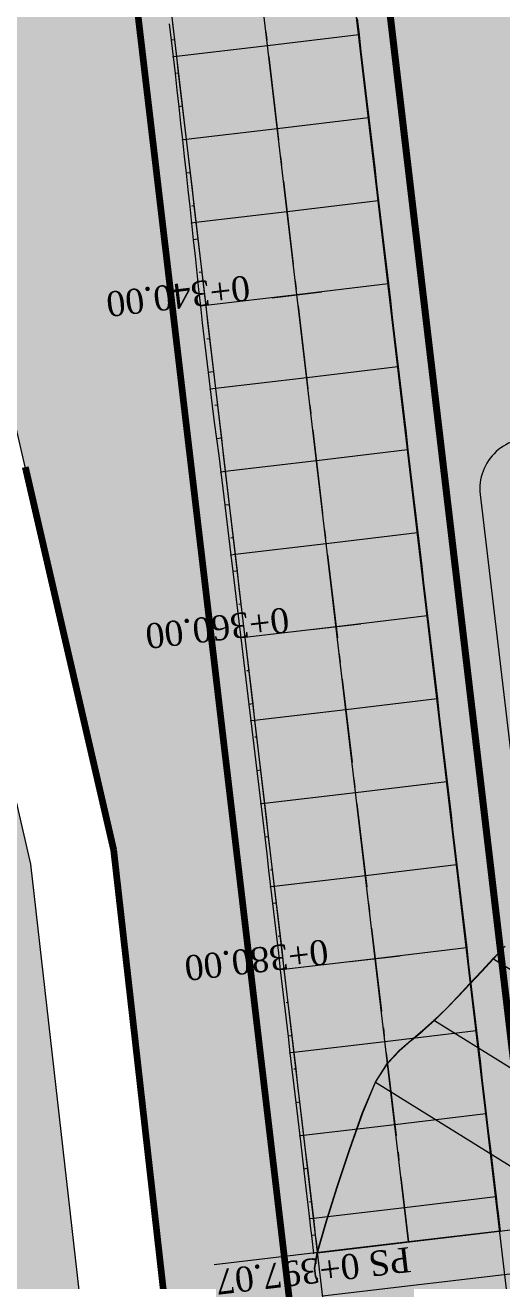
# Model space of a CAD drawing. Header units: metres. Extents: x 478603 to 489313, y 4282657 to 4289463.
# Drawn here: x 480412.3 to 480440.9, y 4287597.3 to 4287672.4 of the extents above; entities that cross this region are included whole.
import ezdxf

# ---------------------------------------------------------------- set-up
doc = ezdxf.new("R2010")
doc.units = ezdxf.units.M
for name, color, linetype, lineweight in [('ADAKENARI', 18, 'Continuous', 0), ('EKSENLER', 3, 'Continuous', 0), ('K_EKS', 5, 'Continuous', 0), ('K_KDA', 150, 'Continuous', 20), ('K_KDO', 150, 'Continuous', 20), ('K_YKA', 33, 'Continuous', 0), ('K_YKO', 33, 'Continuous', 0), ('KALDIRIM', 11, 'Continuous', 0), ('PARSEL_ALAN', 254, 'Continuous', 0), ('PL_ALİNMAN', 1, 'Continuous', 0), ('PL_ENKESIT', 1, 'Continuous', 0), ('PL_KM', 4, 'Continuous', 0), ('PL_KMYAZI', 30, 'Continuous', 0), ('PL_TOTFKM', 7, 'Continuous', 0), ('REVIZE_ONERI_KAM_SNR', 9, 'Continuous', 0), ('SEV_YKA_KDA', 3, 'Continuous', 0), ('SEV_YKO_KDO', 3, 'Continuous', 0)]:
    doc.layers.add(name, color=color, linetype=linetype, lineweight=lineweight)
doc.styles.get("Standard").update_dxf_attribs({"font": 'times.ttf'})

msp = doc.modelspace()

# ---------------------------------------------------------------- hatches: boundary and pattern name
at = {"layer": 'PARSEL_ALAN'}
msp.add_hatch(color=256, dxfattribs=at).paths.add_polyline_path([(480302.061, 4287548.741), (480469.28, 4287395.426), (480458.176, 4287417.676), (480451.653, 4287437.115), (480438.856, 4287505.662), (480417.388, 4287580.576), (480412.669, 4287622.243), (480406.938, 4287647.052), (480402.317, 4287667.054), (480373.883, 4287669.329)])
at = {"layer": 'REVIZE_ONERI_KAM_SNR'}
msp.add_hatch(color=256, dxfattribs=at).paths.add_polyline_path([(480391.367, 4287736.669), (479958.383, 4287021.549), (479846.658, 4286823.222), (479817.89, 4286807.315), (479678.542, 4286593.142), (479667.017, 4286563.363), (479171.867, 4285664.491), (479060.048, 4285423.503), (478955.18, 4285211.94), (478971.566, 4285181.441), (478973.577, 4285138.063), (478896.826, 4284994.408), (478884.265, 4284953.22), (478871.378, 4284822.15), (478829.635, 4284818.294), (478829.635, 4284859.395), (478806.788, 4284865.484), (478716.868, 4284674.346), (478705.555, 4284645.226), (478602.858, 4284697.153), (478665.092, 4284834.557), (478661.843, 4284859.589), (478721.272, 4284982.029), (478734.091, 4284989.859), (478857.784, 4285241.35), (478838.864, 4285277.85), (478831.672, 4285382.601), (478866.605, 4285387.386), (478882.649, 4285289.089), (479341.441, 4286225.895), (479492.419, 4286515.34), (479668.688, 4286852.714), (479834.72, 4287134.358), (480316.151, 4287820.508), (480353.749, 4287856.55), (480321.391, 4287969.422), (480358.639, 4287985.063), (480384.472, 4287906.347), (480463.863, 4288018.438), (480598.658, 4288207.438), (480775.091, 4288481.279), (480856.22, 4288581.77), (481195.87, 4289025.916), (481277.924, 4288967.093), (481191.325, 4288856.625), (480684.777, 4288177.967), (480420.914, 4287781.108), (480447.152, 4287667.529), (480456.56, 4287584.456), (480422.309, 4287581.553), (480417.605, 4287623.09), (480404.486, 4287679.879)])

# ---------------------------------------------------------------- linework, layer by layer
at = {"layer": 'ADAKENARI', "lineweight": 158}
for p, q in [((480444.864, 4287582.457), (480430.829, 4287701.363)), ((480416.063, 4287698.497), (480430.018, 4287580.266))]:
    msp.add_line(p, q, dxfattribs=at)
at = {"layer": 'ADAKENARI', "lineweight": 100}
msp.add_line((480430.829, 4287701.363), (480444.864, 4287582.457), dxfattribs=at)
at = {"layer": 'ADAKENARI', "lineweight": 200}
for p, q in [((480412.316, 4287645.986), (480417.605, 4287623.09)), ((480417.605, 4287623.09), (480422.309, 4287581.553))]:
    msp.add_line(p, q, dxfattribs=at)
at = {"layer": 'EKSENLER'}
msp.add_line((480435.284, 4287599.631), (480423.398, 4287700.336), dxfattribs=at)
at = {"layer": 'K_EKS'}
for p in [(480426.837, 4287671.2, 958.903), (480427.423, 4287666.234, 959.12), (480428.009, 4287661.269, 959.338), (480428.595, 4287656.303, 959.556), (480429.181, 4287651.338, 959.773), (480429.767, 4287646.372, 959.991), (480430.353, 4287641.407, 960.209), (480430.94, 4287636.441, 960.426), (480431.526, 4287631.475, 960.644), (480432.112, 4287626.51, 960.862), (480432.698, 4287621.544, 961.079), (480433.284, 4287616.579, 961.297), (480433.87, 4287611.613, 961.515), (480434.456, 4287606.648, 961.732), (480435.042, 4287601.682, 961.95), (480435.284, 4287599.631, 962.04)]:
    msp.add_point(p, dxfattribs=at)
at = {"layer": 'K_KDA'}
msp.add_polyline3d([(480420.953, 4287672.519, 955.039), (480421.068, 4287671.526, 955.033), (480421.182, 4287670.532, 955.027), (480421.296, 4287669.539, 954.973), (480421.409, 4287668.545, 954.919), (480421.521, 4287667.551, 954.865), (480421.633, 4287666.558, 954.811), (480421.744, 4287665.564, 954.757), (480421.853, 4287664.57, 954.611), (480421.961, 4287663.576, 954.464), (480422.069, 4287662.581, 954.318), (480422.176, 4287661.587, 954.172), (480422.283, 4287660.593, 954.025), (480422.39, 4287659.598, 953.858), (480422.496, 4287658.604, 953.691), (480422.602, 4287657.61, 953.524), (480422.709, 4287656.615, 953.357), (480422.817, 4287655.621, 953.19), (480422.929, 4287654.627, 953.193), (480423.042, 4287653.634, 953.196), (480423.157, 4287652.64, 953.199), (480423.273, 4287651.647, 953.202), (480423.393, 4287650.654, 953.205), (480423.52, 4287649.662, 953.487), (480423.65, 4287648.671, 953.769), (480423.781, 4287647.679, 954.051), (480423.911, 4287646.688, 954.333), (480424.038, 4287645.696, 954.615), (480424.16, 4287644.703, 954.689), (480424.279, 4287643.71, 954.763), (480424.396, 4287642.717, 954.837), (480424.514, 4287641.724, 954.911), (480424.632, 4287640.731, 954.985), (480424.751, 4287639.738, 955.087), (480424.871, 4287638.746, 955.19), (480424.992, 4287637.753, 955.292), (480425.112, 4287636.76, 955.394), (480425.233, 4287635.767, 955.496), (480425.354, 4287634.775, 955.619), (480425.475, 4287633.782, 955.742), (480425.596, 4287632.79, 955.865), (480425.718, 4287631.797, 955.988), (480425.839, 4287630.804, 956.111), (480425.959, 4287629.811, 956.204), (480426.079, 4287628.819, 956.297), (480426.199, 4287627.826, 956.39), (480426.318, 4287626.833, 956.483), (480426.437, 4287625.84, 956.576), (480426.554, 4287624.847, 956.603), (480426.671, 4287623.854, 956.631), (480426.787, 4287622.861, 956.658), (480426.903, 4287621.867, 956.685), (480427.019, 4287620.874, 956.713), (480427.135, 4287619.881, 956.736), (480427.251, 4287618.888, 956.76), (480427.368, 4287617.895, 956.784), (480427.484, 4287616.901, 956.807), (480427.6, 4287615.908, 956.831), (480427.716, 4287614.914, 956.855), (480427.833, 4287613.92, 956.879), (480427.949, 4287612.926, 956.903), (480428.065, 4287611.933, 956.927), (480428.181, 4287610.942, 956.952), (480428.297, 4287609.955, 956.977), (480428.412, 4287608.968, 957.003), (480428.528, 4287607.981, 957.028), (480428.644, 4287606.987, 957.054), (480428.763, 4287605.976, 957.08), (480428.886, 4287604.934, 957.124), (480429.01, 4287603.88, 957.168), (480429.133, 4287602.84, 957.212), (480429.249, 4287601.852, 957.254), (480429.349, 4287601.01, 957.289), (480429.416, 4287600.44, 957.318), (480429.466, 4287600.018, 957.339), (480429.51, 4287599.65, 957.357), (480429.551, 4287599.301, 957.375), (480429.592, 4287598.959, 957.392)], dxfattribs=at)
for p in [(480421.182, 4287670.532, 955.027), (480421.744, 4287665.564, 954.757), (480422.283, 4287660.593, 954.025), (480422.817, 4287655.621, 953.19), (480423.393, 4287650.654, 953.205), (480424.038, 4287645.696, 954.615), (480424.632, 4287640.731, 954.985), (480425.233, 4287635.767, 955.496), (480425.839, 4287630.804, 956.111), (480426.437, 4287625.84, 956.576), (480427.019, 4287620.874, 956.713), (480427.6, 4287615.908, 956.831), (480428.181, 4287610.942, 956.952), (480428.763, 4287605.976, 957.08), (480429.349, 4287601.01, 957.289), (480429.592, 4287598.959, 957.392)]:
    msp.add_point(p, dxfattribs=at)
at = {"layer": 'K_KDO'}
for points in [[(480432.198, 4287672.839, 955.593), (480432.315, 4287671.846, 955.616), (480432.433, 4287670.853, 955.637), (480432.55, 4287669.86, 955.659), (480432.667, 4287668.867, 955.68), (480432.785, 4287667.874, 955.701), (480432.902, 4287666.881, 955.722), (480433.019, 4287665.888, 955.722), (480433.137, 4287664.895, 955.722), (480433.254, 4287663.902, 955.722), (480433.372, 4287662.909, 955.722), (480433.489, 4287661.915, 955.722), (480433.607, 4287660.922, 955.742), (480433.724, 4287659.929, 955.762), (480433.841, 4287658.936, 955.782), (480433.959, 4287657.943, 955.802), (480434.076, 4287656.95, 955.823), (480434.193, 4287655.957, 955.863), (480434.31, 4287654.964, 955.904), (480434.428, 4287653.971, 955.945), (480434.545, 4287652.978, 955.986), (480434.662, 4287651.985, 956.027), (480434.779, 4287650.991, 956.073), (480434.896, 4287649.998, 956.12), (480435.014, 4287649.005, 956.166), (480435.131, 4287648.012, 956.213), (480435.248, 4287647.019, 956.26), (480435.365, 4287646.026, 956.314), (480435.482, 4287645.033, 956.369), (480435.599, 4287644.04, 956.424), (480435.717, 4287643.047, 956.479), (480435.834, 4287642.053, 956.533), (480435.951, 4287641.06, 956.571), (480436.068, 4287640.067, 956.609), (480436.186, 4287639.074, 956.646), (480436.303, 4287638.081, 956.684), (480436.42, 4287637.088, 956.722), (480436.537, 4287636.095, 956.764), (480436.655, 4287635.102, 956.806), (480436.772, 4287634.109, 956.848), (480436.889, 4287633.115, 956.891), (480437.006, 4287632.122, 956.933), (480437.123, 4287631.129, 956.979), (480437.241, 4287630.136, 957.026), (480437.358, 4287629.143, 957.072), (480437.475, 4287628.15, 957.119), (480437.592, 4287627.157, 957.165), (480437.709, 4287626.164, 957.21), (480437.827, 4287625.171, 957.255), (480437.944, 4287624.177, 957.299), (480438.061, 4287623.184, 957.344), (480438.178, 4287622.191, 957.389), (480438.295, 4287621.198, 957.445), (480438.413, 4287620.205, 957.501), (480438.53, 4287619.212, 957.558), (480438.647, 4287618.219, 957.614), (480438.764, 4287617.226, 957.67), (480438.881, 4287616.232, 957.722), (480438.999, 4287615.238, 957.775), (480439.116, 4287614.244, 957.827), (480439.233, 4287613.251, 957.879), (480439.35, 4287612.26, 957.931), (480439.466, 4287611.273, 957.97), (480439.583, 4287610.287, 958.008), (480439.699, 4287609.299, 958.047), (480439.817, 4287608.306, 958.085), (480439.936, 4287607.295, 958.125), (480440.059, 4287606.252, 958.164), (480440.184, 4287605.199, 958.203), (480440.306, 4287604.159, 958.242), (480440.423, 4287603.171, 958.279), (480440.522, 4287602.329, 958.31), (480440.59, 4287601.759, 958.335), (480440.64, 4287601.337, 958.354), (480440.683, 4287600.968, 958.371), (480440.724, 4287600.62, 958.386), (480440.765, 4287600.277, 958.401)], [(480429.824, 4287597.243, 957.514), (480429.706, 4287597.583, 957.497), (480429.657, 4287598.063, 957.474), (480429.801, 4287598.984, 957.43), (480430.301, 4287600.721, 957.441), (480430.993, 4287602.889, 957.454), (480431.753, 4287605.169, 957.467), (480432.531, 4287607.367, 957.481), (480433.294, 4287609.198, 957.492), (480434.023, 4287610.333, 957.589), (480434.73, 4287611.082, 957.663), (480435.429, 4287611.697, 957.73), (480436.126, 4287612.278, 957.795), (480436.824, 4287612.891, 957.861), (480437.527, 4287613.58, 957.838), (480438.233, 4287614.317, 957.814), (480438.939, 4287615.072, 957.79), (480439.646, 4287615.831, 957.766), (480440.353, 4287616.585, 957.741), (480441.059, 4287617.33, 957.794)]]:
    msp.add_polyline3d(points, dxfattribs=at)
for p in [(480432.315, 4287671.846, 955.616), (480432.902, 4287666.881, 955.722), (480433.489, 4287661.915, 955.722), (480434.076, 4287656.95, 955.823), (480434.662, 4287651.985, 956.027), (480435.248, 4287647.019, 956.26), (480435.834, 4287642.053, 956.533), (480436.42, 4287637.088, 956.722), (480437.006, 4287632.122, 956.933), (480437.592, 4287627.157, 957.165), (480438.178, 4287622.191, 957.389), (480438.764, 4287617.226, 957.67), (480440.353, 4287616.585, 957.741), (480436.824, 4287612.891, 957.861), (480439.35, 4287612.26, 957.931), (480433.294, 4287609.198, 957.492), (480439.936, 4287607.295, 958.125), (480440.522, 4287602.329, 958.31), (480440.765, 4287600.277, 958.401), (480429.801, 4287598.984, 957.43)]:
    msp.add_point(p, dxfattribs=at)
at = {"layer": 'K_YKA'}
msp.add_polyline3d([(480421.14, 4287672.541, 958.816), (480421.258, 4287671.548, 958.859), (480421.375, 4287670.555, 958.903), (480421.492, 4287669.562, 958.946), (480421.609, 4287668.569, 958.99), (480421.726, 4287667.576, 959.033), (480421.844, 4287666.583, 959.077), (480421.961, 4287665.589, 959.12), (480422.078, 4287664.596, 959.164), (480422.195, 4287663.603, 959.208), (480422.313, 4287662.61, 959.251), (480422.43, 4287661.617, 959.295), (480422.547, 4287660.624, 959.338), (480422.664, 4287659.631, 959.382), (480422.781, 4287658.638, 959.425), (480422.899, 4287657.645, 959.469), (480423.016, 4287656.652, 959.512), (480423.133, 4287655.658, 959.556), (480423.25, 4287654.665, 959.599), (480423.368, 4287653.672, 959.643), (480423.485, 4287652.679, 959.686), (480423.602, 4287651.686, 959.73), (480423.719, 4287650.693, 959.773), (480423.836, 4287649.7, 959.817), (480423.954, 4287648.707, 959.861), (480424.071, 4287647.714, 959.904), (480424.188, 4287646.72, 959.948), (480424.305, 4287645.727, 959.991), (480424.423, 4287644.734, 960.035), (480424.54, 4287643.741, 960.078), (480424.657, 4287642.748, 960.122), (480424.774, 4287641.755, 960.165), (480424.891, 4287640.762, 960.209), (480425.009, 4287639.769, 960.252), (480425.126, 4287638.776, 960.296), (480425.243, 4287637.783, 960.339), (480425.36, 4287636.789, 960.383), (480425.478, 4287635.796, 960.426), (480425.595, 4287634.803, 960.47), (480425.712, 4287633.81, 960.513), (480425.829, 4287632.817, 960.557), (480425.946, 4287631.824, 960.601), (480426.064, 4287630.831, 960.644), (480426.181, 4287629.838, 960.688), (480426.298, 4287628.845, 960.731), (480426.415, 4287627.851, 960.775), (480426.532, 4287626.858, 960.818), (480426.65, 4287625.865, 960.862), (480426.767, 4287624.872, 960.905), (480426.884, 4287623.879, 960.949), (480427.001, 4287622.886, 960.992), (480427.119, 4287621.893, 961.036), (480427.236, 4287620.9, 961.079), (480427.353, 4287619.907, 961.123), (480427.47, 4287618.914, 961.167), (480427.587, 4287617.921, 961.21), (480427.705, 4287616.928, 961.254), (480427.822, 4287615.934, 961.297), (480427.939, 4287614.94, 961.341), (480428.057, 4287613.946, 961.384), (480428.174, 4287612.953, 961.428), (480428.291, 4287611.96, 961.471), (480428.408, 4287610.969, 961.515), (480428.525, 4287609.981, 961.558), (480428.641, 4287608.995, 961.601), (480428.757, 4287608.008, 961.645), (480428.875, 4287607.014, 961.688), (480428.994, 4287606.003, 961.732), (480429.117, 4287604.961, 961.778), (480429.241, 4287603.908, 961.824), (480429.364, 4287602.867, 961.87), (480429.481, 4287601.879, 961.913), (480429.58, 4287601.038, 961.95), (480429.647, 4287600.468, 961.975), (480429.697, 4287600.045, 961.994), (480429.741, 4287599.677, 962.01), (480429.782, 4287599.328, 962.025), (480429.822, 4287598.986, 962.04)], dxfattribs=at)
for p in [(480421.375, 4287670.555, 958.903), (480421.961, 4287665.589, 959.12), (480422.547, 4287660.624, 959.338), (480423.133, 4287655.658, 959.556), (480423.719, 4287650.693, 959.773), (480424.305, 4287645.727, 959.991), (480424.891, 4287640.762, 960.209), (480425.478, 4287635.796, 960.426), (480426.064, 4287630.831, 960.644), (480426.65, 4287625.865, 960.862), (480427.236, 4287620.9, 961.079), (480427.822, 4287615.934, 961.297), (480428.408, 4287610.969, 961.515), (480428.994, 4287606.003, 961.732), (480429.58, 4287601.038, 961.95), (480429.822, 4287598.986, 962.04)]:
    msp.add_point(p, dxfattribs=at)
at = {"layer": 'K_YKO'}
for points in [[(480432.182, 4287672.838, 958.859), (480432.299, 4287671.844, 958.903), (480432.416, 4287670.851, 958.946), (480432.533, 4287669.858, 958.99), (480432.651, 4287668.865, 959.033), (480432.768, 4287667.872, 959.077), (480432.885, 4287666.879, 959.12), (480433.002, 4287665.886, 959.164), (480433.12, 4287664.893, 959.208), (480433.237, 4287663.9, 959.251), (480433.354, 4287662.906, 959.295), (480433.471, 4287661.913, 959.338), (480433.588, 4287660.92, 959.382), (480433.706, 4287659.927, 959.425), (480433.823, 4287658.934, 959.469), (480433.94, 4287657.941, 959.512), (480434.057, 4287656.948, 959.556), (480434.175, 4287655.955, 959.599), (480434.292, 4287654.962, 959.643), (480434.409, 4287653.969, 959.686), (480434.526, 4287652.975, 959.73), (480434.643, 4287651.982, 959.773), (480434.761, 4287650.989, 959.817), (480434.878, 4287649.996, 959.861), (480434.995, 4287649.003, 959.904), (480435.112, 4287648.01, 959.948), (480435.229, 4287647.017, 959.991), (480435.347, 4287646.024, 960.035), (480435.464, 4287645.031, 960.078), (480435.581, 4287644.037, 960.122), (480435.698, 4287643.044, 960.165), (480435.816, 4287642.051, 960.209), (480435.933, 4287641.058, 960.252), (480436.05, 4287640.065, 960.296), (480436.167, 4287639.072, 960.339), (480436.284, 4287638.079, 960.383), (480436.402, 4287637.086, 960.426), (480436.519, 4287636.093, 960.47), (480436.636, 4287635.1, 960.513), (480436.753, 4287634.106, 960.557), (480436.871, 4287633.113, 960.601), (480436.988, 4287632.12, 960.644), (480437.105, 4287631.127, 960.688), (480437.222, 4287630.134, 960.731), (480437.339, 4287629.141, 960.775), (480437.457, 4287628.148, 960.818), (480437.574, 4287627.155, 960.862), (480437.691, 4287626.162, 960.905), (480437.808, 4287625.168, 960.949), (480437.926, 4287624.175, 960.992), (480438.043, 4287623.182, 961.036), (480438.16, 4287622.189, 961.079), (480438.277, 4287621.196, 961.123), (480438.394, 4287620.203, 961.167), (480438.512, 4287619.21, 961.21), (480438.629, 4287618.217, 961.254), (480438.746, 4287617.224, 961.297), (480438.863, 4287616.23, 961.341), (480438.981, 4287615.236, 961.384), (480439.098, 4287614.242, 961.428), (480439.215, 4287613.249, 961.471), (480439.332, 4287612.258, 961.515), (480439.449, 4287611.271, 961.558), (480439.565, 4287610.285, 961.601), (480439.682, 4287609.297, 961.645), (480439.799, 4287608.304, 961.688), (480439.918, 4287607.293, 961.732), (480440.041, 4287606.25, 961.778), (480440.166, 4287605.197, 961.824), (480440.288, 4287604.157, 961.87), (480440.405, 4287603.169, 961.913), (480440.504, 4287602.327, 961.95), (480440.572, 4287601.757, 961.975), (480440.621, 4287601.335, 961.994), (480440.665, 4287600.966, 962.01), (480440.706, 4287600.618, 962.025), (480440.747, 4287600.275, 962.04)], [(480429.846, 4287597.246, 961.788), (480429.727, 4287597.586, 961.788), (480429.678, 4287598.067, 961.787), (480429.822, 4287598.986, 961.786), (480430.322, 4287600.721, 961.786), (480431.013, 4287602.886, 961.788), (480431.773, 4287605.163, 961.789), (480432.55, 4287607.358, 961.79), (480433.312, 4287609.187, 961.791), (480434.041, 4287610.321, 961.794), (480434.747, 4287611.071, 961.797), (480435.446, 4287611.685, 961.799), (480436.143, 4287612.267, 961.802), (480436.841, 4287612.881, 961.804), (480437.544, 4287613.569, 961.807), (480438.25, 4287614.307, 961.809), (480438.956, 4287615.061, 961.812), (480439.663, 4287615.82, 961.815), (480440.37, 4287616.575, 961.818), (480441.076, 4287617.32, 961.82)]]:
    msp.add_polyline3d(points, dxfattribs=at)
for p in [(480432.299, 4287671.844, 958.903), (480432.885, 4287666.879, 959.12), (480433.471, 4287661.913, 959.338), (480434.057, 4287656.948, 959.556), (480434.643, 4287651.982, 959.773), (480435.229, 4287647.017, 959.991), (480435.816, 4287642.051, 960.209), (480436.402, 4287637.086, 960.426), (480436.988, 4287632.12, 960.644), (480437.574, 4287627.155, 960.862), (480438.16, 4287622.189, 961.079), (480438.746, 4287617.224, 961.297), (480440.37, 4287616.575, 961.818), (480436.841, 4287612.881, 961.804), (480439.332, 4287612.258, 961.515), (480433.312, 4287609.187, 961.791), (480439.918, 4287607.293, 961.732), (480440.504, 4287602.327, 961.95), (480440.747, 4287600.275, 962.04), (480429.822, 4287598.986, 961.786)]:
    msp.add_point(p, dxfattribs=at)
at = {"layer": 'KALDIRIM'}
for p, q in [((480442.885, 4287582.156), (480428.86, 4287700.981)), ((480418.032, 4287698.879), (480422.54, 4287660.683)), ((480422.54, 4287660.683), (480432.004, 4287580.5)), ((480439.572, 4287644.346), (480446.85, 4287582.692))]:
    msp.add_line(p, q, dxfattribs=at)
msp.add_arc((480442.552, 4287644.698), 3, 77.8092, 186.73163, dxfattribs=at)
at = {"layer": 'PARSEL_ALAN'}
for points in [[(480302.061, 4287548.741, 954.879), (480469.28, 4287395.426, 964.152), (480458.176, 4287417.676, 963.42), (480451.653, 4287437.115, 962.909), (480438.856, 4287505.662, 959.762), (480417.388, 4287580.576, 957.453), (480412.669, 4287622.243, 955.636), (480406.938, 4287647.052, 954.032), (480402.317, 4287667.054, 952.649), (480373.883, 4287669.329, 950.236), (480302.061, 4287548.741, 954.879)], [(480302.061, 4287548.741, 0), (480469.28, 4287395.426, 0), (480458.176, 4287417.676, 0), (480451.653, 4287437.115, 0), (480438.856, 4287505.662, 0), (480417.388, 4287580.576, 0), (480412.669, 4287622.243, 0), (480406.938, 4287647.052, 0), (480402.317, 4287667.054, 0), (480373.883, 4287669.329, 0), (480302.061, 4287548.741, 0)]]:
    msp.add_polyline3d(points, close=True, dxfattribs=at)
at = {"layer": 'PL_ALİNMAN'}
for p, q in [((480426.739, 4287672.032), (480426.797, 4287671.536)), ((480426.914, 4287670.543), (480427.501, 4287665.577)), ((480427.618, 4287664.584), (480427.676, 4287664.087)), ((480427.794, 4287663.094), (480428.38, 4287658.129)), ((480428.497, 4287657.136), (480428.556, 4287656.639)), ((480428.673, 4287655.646), (480429.259, 4287650.681)), ((480429.376, 4287649.687), (480429.435, 4287649.191)), ((480429.552, 4287648.198), (480430.138, 4287643.232)), ((480430.255, 4287642.239), (480430.314, 4287641.743)), ((480430.431, 4287640.749), (480431.017, 4287635.784)), ((480431.134, 4287634.791), (480431.193, 4287634.294)), ((480431.31, 4287633.301), (480431.896, 4287628.336)), ((480432.014, 4287627.343), (480432.072, 4287626.846)), ((480432.189, 4287625.853), (480432.775, 4287620.887)), ((480432.893, 4287619.894), (480432.951, 4287619.398)), ((480433.068, 4287618.405), (480433.655, 4287613.439)), ((480433.772, 4287612.446), (480433.83, 4287611.949)), ((480433.948, 4287610.956), (480434.534, 4287605.991)), ((480434.651, 4287604.998), (480434.71, 4287604.501)), ((480434.827, 4287603.508), (480435.284, 4287599.631))]:
    msp.add_line(p, q, dxfattribs=at)
at = {"layer": 'PL_ENKESIT'}
for points in [[(480432.315, 4287671.846, 955.616), (480432.299, 4287671.844, 958.903), (480426.837, 4287671.2, 958.903), (480421.375, 4287670.555, 958.903), (480421.182, 4287670.532, 955.027)], [(480432.902, 4287666.881, 955.722), (480432.885, 4287666.879, 959.12), (480427.423, 4287666.234, 959.12), (480421.961, 4287665.589, 959.12), (480421.744, 4287665.564, 954.757)], [(480433.489, 4287661.915, 955.722), (480433.471, 4287661.913, 959.338), (480428.009, 4287661.269, 959.338), (480422.547, 4287660.624, 959.338), (480422.283, 4287660.593, 954.025)], [(480434.076, 4287656.95, 955.823), (480434.057, 4287656.948, 959.556), (480428.595, 4287656.303, 959.556), (480423.133, 4287655.658, 959.556), (480422.817, 4287655.621, 953.19)], [(480434.662, 4287651.985, 956.027), (480434.643, 4287651.982, 959.773), (480429.181, 4287651.338, 959.773), (480423.719, 4287650.693, 959.773), (480423.393, 4287650.654, 953.205)], [(480435.248, 4287647.019, 956.26), (480435.229, 4287647.017, 959.991), (480429.767, 4287646.372, 959.991), (480424.305, 4287645.727, 959.991), (480424.038, 4287645.696, 954.615)], [(480435.834, 4287642.053, 956.533), (480435.816, 4287642.051, 960.209), (480430.353, 4287641.407, 960.209), (480424.891, 4287640.762, 960.209), (480424.632, 4287640.731, 954.985)], [(480436.42, 4287637.088, 956.722), (480436.402, 4287637.086, 960.426), (480430.94, 4287636.441, 960.426), (480425.478, 4287635.796, 960.426), (480425.233, 4287635.767, 955.496)], [(480437.006, 4287632.122, 956.933), (480436.988, 4287632.12, 960.644), (480431.526, 4287631.475, 960.644), (480426.064, 4287630.831, 960.644), (480425.839, 4287630.804, 956.111)], [(480437.592, 4287627.157, 957.165), (480437.574, 4287627.155, 960.862), (480432.112, 4287626.51, 960.862), (480426.65, 4287625.865, 960.862), (480426.437, 4287625.84, 956.576)], [(480438.178, 4287622.191, 957.389), (480438.16, 4287622.189, 961.079), (480432.698, 4287621.544, 961.079), (480427.236, 4287620.9, 961.079), (480427.019, 4287620.874, 956.713)], [(480438.764, 4287617.226, 957.67), (480438.746, 4287617.224, 961.297), (480433.284, 4287616.579, 961.297), (480427.822, 4287615.934, 961.297), (480427.6, 4287615.908, 956.831)], [(480440.353, 4287616.585, 957.741), (480440.37, 4287616.575, 961.818), (480449.275, 4287611.042, 962.027), (480457.167, 4287606.14, 961.842), (480457.305, 4287606.055, 958.591)], [(480439.35, 4287612.26, 957.931), (480439.332, 4287612.258, 961.515), (480433.87, 4287611.613, 961.515), (480428.408, 4287610.969, 961.515), (480428.181, 4287610.942, 956.952)], [(480436.824, 4287612.891, 957.861), (480436.841, 4287612.881, 961.804), (480446.637, 4287606.795, 962.035), (480454.582, 4287601.86, 961.848), (480454.721, 4287601.774, 958.572)], [(480433.294, 4287609.198, 957.492), (480433.312, 4287609.187, 961.791), (480443.999, 4287602.548, 962.042), (480451.981, 4287597.589, 961.854), (480452.119, 4287597.504, 958.614)], [(480439.936, 4287607.295, 958.125), (480439.918, 4287607.293, 961.732), (480434.456, 4287606.648, 961.732), (480428.994, 4287606.003, 961.732), (480428.763, 4287605.976, 957.08)], [(480440.522, 4287602.329, 958.31), (480440.504, 4287602.327, 961.95), (480435.042, 4287601.682, 961.95), (480429.58, 4287601.038, 961.95), (480429.349, 4287601.01, 957.289)], [(480429.801, 4287598.984, 957.43), (480429.822, 4287598.986, 961.786), (480442.733, 4287600.51, 962.046), (480451.951, 4287601.598, 961.86), (480452.118, 4287601.618, 958.497)], [(480440.765, 4287600.277, 958.401), (480440.747, 4287600.275, 962.04), (480435.284, 4287599.631, 962.04), (480429.822, 4287598.986, 962.04), (480429.592, 4287598.959, 957.392)], [(480430.106, 4287596.401, 957.556), (480430.127, 4287596.403, 961.79), (480443.038, 4287597.927, 962.05), (480452.131, 4287599.001, 961.866), (480452.295, 4287599.02, 958.576)]]:
    msp.add_polyline3d(points, dxfattribs=at)
at = {"layer": 'PL_KM'}
for p, q in [((480427.106, 4287656.127), (480430.085, 4287656.479)), ((480429.45, 4287636.265), (480432.429, 4287636.617)), ((480431.794, 4287616.403), (480434.774, 4287616.755))]:
    msp.add_line(p, q, dxfattribs=at)
at = {"layer": 'REVIZE_ONERI_KAM_SNR'}
for points in [[(480684.777, 4288177.967, 0), (480420.914, 4287781.108, 0), (480447.152, 4287667.529, 0), (480456.56, 4287584.456, 0), (480422.309, 4287581.553, 0), (480417.605, 4287623.09, 0), (480404.486, 4287679.879, 0), (480391.367, 4287736.669, 0), (479958.383, 4287021.549, 0), (479846.658, 4286823.222, 0), (479817.89, 4286807.315, 0), (479678.542, 4286593.142, 0), (479667.017, 4286563.363, 0), (479667.017, 4286563.363, 0), (479171.867, 4285664.491, 0)], [(480684.777, 4288177.967, 0), (480420.914, 4287781.108, 0), (480447.152, 4287667.529, 0), (480456.56, 4287584.456, 0), (480422.309, 4287581.553, 0), (480417.605, 4287623.09, 0), (480404.486, 4287679.879, 0), (480391.367, 4287736.669, 0), (480391.367, 4287736.669, 0), (479958.383, 4287021.549, 0), (479846.658, 4286823.222, 0), (479817.89, 4286807.315, 0), (479678.542, 4286593.142, 0), (479667.017, 4286563.363, 0), (479171.867, 4285664.491, 0)], [(480684.777, 4288177.967, 0), (480420.914, 4287781.108, 0), (480447.152, 4287667.529, 0), (480456.56, 4287584.456, 0), (480422.309, 4287581.553, 0), (480417.605, 4287623.09, 0), (480404.486, 4287679.879, 0), (480391.367, 4287736.669, 0), (480391.367, 4287736.669, 0), (479958.383, 4287021.549, 0), (479846.658, 4286823.222, 0), (479817.89, 4286807.315, 0), (479678.542, 4286593.142, 0), (479667.017, 4286563.363, 0), (479171.867, 4285664.491, 0)]]:
    msp.add_polyline3d(points, dxfattribs=at)
at = {"layer": 'SEV_YKA_KDA'}
for p, q in [((480421.258, 4287671.548, 958.859), (480421.068, 4287671.526, 955.033)), ((480421.492, 4287669.562, 958.946), (480421.394, 4287669.55, 956.96)), ((480421.726, 4287667.576, 959.033), (480421.521, 4287667.551, 954.865)), ((480421.961, 4287665.589, 959.12), (480421.853, 4287665.577, 956.939)), ((480422.195, 4287663.603, 959.208), (480421.961, 4287663.576, 954.464)), ((480422.43, 4287661.617, 959.295), (480422.303, 4287661.602, 956.733)), ((480422.664, 4287659.631, 959.382), (480422.39, 4287659.598, 953.858)), ((480422.899, 4287657.645, 959.469), (480422.75, 4287657.627, 956.496)), ((480423.133, 4287655.658, 959.556), (480422.817, 4287655.621, 953.19)), ((480423.368, 4287653.672, 959.643), (480423.205, 4287653.653, 956.419)), ((480423.602, 4287651.686, 959.73), (480423.273, 4287651.647, 953.202)), ((480423.836, 4287649.7, 959.817), (480423.678, 4287649.681, 956.652)), ((480424.071, 4287647.714, 959.904), (480423.781, 4287647.679, 954.051)), ((480424.305, 4287645.727, 959.991), (480424.172, 4287645.712, 957.303)), ((480424.54, 4287643.741, 960.078), (480424.279, 4287643.71, 954.763)), ((480424.774, 4287641.755, 960.165), (480424.644, 4287641.74, 957.538)), ((480425.009, 4287639.769, 960.252), (480424.751, 4287639.738, 955.087)), ((480425.243, 4287637.783, 960.339), (480425.117, 4287637.768, 957.816)), ((480425.478, 4287635.796, 960.426), (480425.233, 4287635.767, 955.496)), ((480425.712, 4287633.81, 960.513), (480425.593, 4287633.796, 958.128)), ((480425.946, 4287631.824, 960.601), (480425.718, 4287631.797, 955.988)), ((480426.181, 4287629.838, 960.688), (480426.07, 4287629.825, 958.446)), ((480426.415, 4287627.851, 960.775), (480426.199, 4287627.826, 956.39)), ((480426.65, 4287625.865, 960.862), (480426.543, 4287625.853, 958.719)), ((480426.884, 4287623.879, 960.949), (480426.671, 4287623.854, 956.631)), ((480427.119, 4287621.893, 961.036), (480427.011, 4287621.88, 958.861)), ((480427.353, 4287619.907, 961.123), (480427.135, 4287619.881, 956.736)), ((480427.587, 4287617.92, 961.21), (480427.478, 4287617.907, 958.997)), ((480427.822, 4287615.934, 961.297), (480427.6, 4287615.908, 956.831)), ((480428.056, 4287613.948, 961.384), (480427.944, 4287613.935, 959.132)), ((480428.291, 4287611.962, 961.471), (480428.065, 4287611.935, 956.927)), ((480428.525, 4287609.976, 961.558), (480428.411, 4287609.962, 959.268)), ((480428.76, 4287607.989, 961.645), (480428.53, 4287607.962, 957.029)), ((480428.994, 4287606.003, 961.732), (480428.879, 4287605.989, 959.406)), ((480429.229, 4287604.017, 961.819), (480428.997, 4287603.99, 957.164)), ((480429.463, 4287602.031, 961.907), (480429.347, 4287602.017, 959.577)), ((480429.697, 4287600.044, 961.994), (480429.466, 4287600.017, 957.339))]:
    msp.add_line(p, q, dxfattribs=at)
at = {"layer": 'SEV_YKO_KDO'}
for p, q in [((480432.416, 4287670.851, 958.946), (480432.424, 4287670.852, 957.292)), ((480432.651, 4287668.865, 959.033), (480432.667, 4287668.867, 955.68)), ((480432.885, 4287666.879, 959.12), (480432.894, 4287666.88, 957.421)), ((480433.12, 4287664.893, 959.208), (480433.137, 4287664.895, 955.722)), ((480433.354, 4287662.906, 959.295), (480433.363, 4287662.908, 957.508)), ((480433.588, 4287660.92, 959.382), (480433.607, 4287660.922, 955.742)), ((480433.823, 4287658.934, 959.469), (480433.832, 4287658.935, 957.626)), ((480434.057, 4287656.948, 959.556), (480434.076, 4287656.95, 955.823)), ((480434.292, 4287654.962, 959.643), (480434.301, 4287654.963, 957.774)), ((480434.526, 4287652.975, 959.73), (480434.545, 4287652.978, 955.986)), ((480434.761, 4287650.989, 959.817), (480434.77, 4287650.99, 957.945)), ((480434.995, 4287649.003, 959.904), (480435.014, 4287649.005, 956.166)), ((480435.229, 4287647.017, 959.991), (480435.239, 4287647.018, 958.125)), ((480435.464, 4287645.031, 960.078), (480435.482, 4287645.033, 956.369)), ((480435.698, 4287643.044, 960.165), (480435.707, 4287643.045, 958.322)), ((480435.933, 4287641.058, 960.252), (480435.951, 4287641.06, 956.571)), ((480436.167, 4287639.072, 960.339), (480436.176, 4287639.073, 958.493)), ((480436.402, 4287637.086, 960.426), (480436.42, 4287637.088, 956.722)), ((480436.636, 4287635.1, 960.513), (480436.645, 4287635.101, 958.66)), ((480436.871, 4287633.113, 960.601), (480436.889, 4287633.115, 956.891)), ((480437.105, 4287631.127, 960.688), (480437.114, 4287631.128, 958.833)), ((480437.339, 4287629.141, 960.775), (480437.358, 4287629.143, 957.072)), ((480437.574, 4287627.155, 960.862), (480437.583, 4287627.156, 959.014)), ((480437.808, 4287625.168, 960.949), (480437.827, 4287625.171, 957.255)), ((480438.043, 4287623.182, 961.036), (480438.052, 4287623.183, 959.19)), ((480438.277, 4287621.196, 961.123), (480438.295, 4287621.198, 957.445)), ((480438.512, 4287619.21, 961.21), (480438.521, 4287619.211, 959.384)), ((480438.746, 4287617.224, 961.297), (480438.764, 4287617.226, 957.67)), ((480440.37, 4287616.575, 961.818), (480440.361, 4287616.58, 959.779)), ((480438.978, 4287615.085, 961.812), (480438.961, 4287615.095, 957.789)), ((480438.98, 4287615.237, 961.384), (480438.989, 4287615.238, 959.579)), ((480437.575, 4287613.602, 961.807), (480437.567, 4287613.607, 959.822)), ((480439.215, 4287613.251, 961.471), (480439.233, 4287613.253, 957.879)), ((480436.054, 4287612.193, 961.801), (480436.036, 4287612.203, 957.786)), ((480434.497, 4287610.805, 961.796), (480434.488, 4287610.811, 959.716)), ((480439.449, 4287611.265, 961.558), (480439.458, 4287611.266, 959.764)), ((480439.684, 4287609.279, 961.645), (480439.702, 4287609.281, 958.047)), ((480433.312, 4287609.187, 961.791), (480433.294, 4287609.198, 957.492)), ((480432.534, 4287607.315, 961.79), (480432.525, 4287607.321, 959.635)), ((480439.918, 4287607.293, 961.732), (480439.927, 4287607.294, 959.929)), ((480440.153, 4287605.306, 961.819), (480440.171, 4287605.308, 958.199)), ((480440.387, 4287603.32, 961.907), (480440.396, 4287603.321, 960.09)), ((480440.622, 4287601.334, 961.994), (480440.64, 4287601.336, 958.354)), ((480429.802, 4287597.372, 961.788), (480429.78, 4287597.369, 957.508))]:
    msp.add_line(p, q, dxfattribs=at)

# ---------------------------------------------------------------- texts
at = {"layer": 'PL_KMYAZI'}
for s, p in [('0+340.00', (480425.688, 4287657.47)), ('0+360.00', (480428.033, 4287637.608)), ('0+380.00', (480430.377, 4287617.746))]:
    msp.add_text(s, height=1.5, rotation=186.73163, dxfattribs=at).set_placement(p)
at = {"layer": 'PL_TOTFKM'}
msp.add_text('%%UPS 0+397.07', height=1.5, rotation=186.73163, dxfattribs=at).set_placement((480435.32, 4287599.333))

doc.saveas('drawing.dxf')
